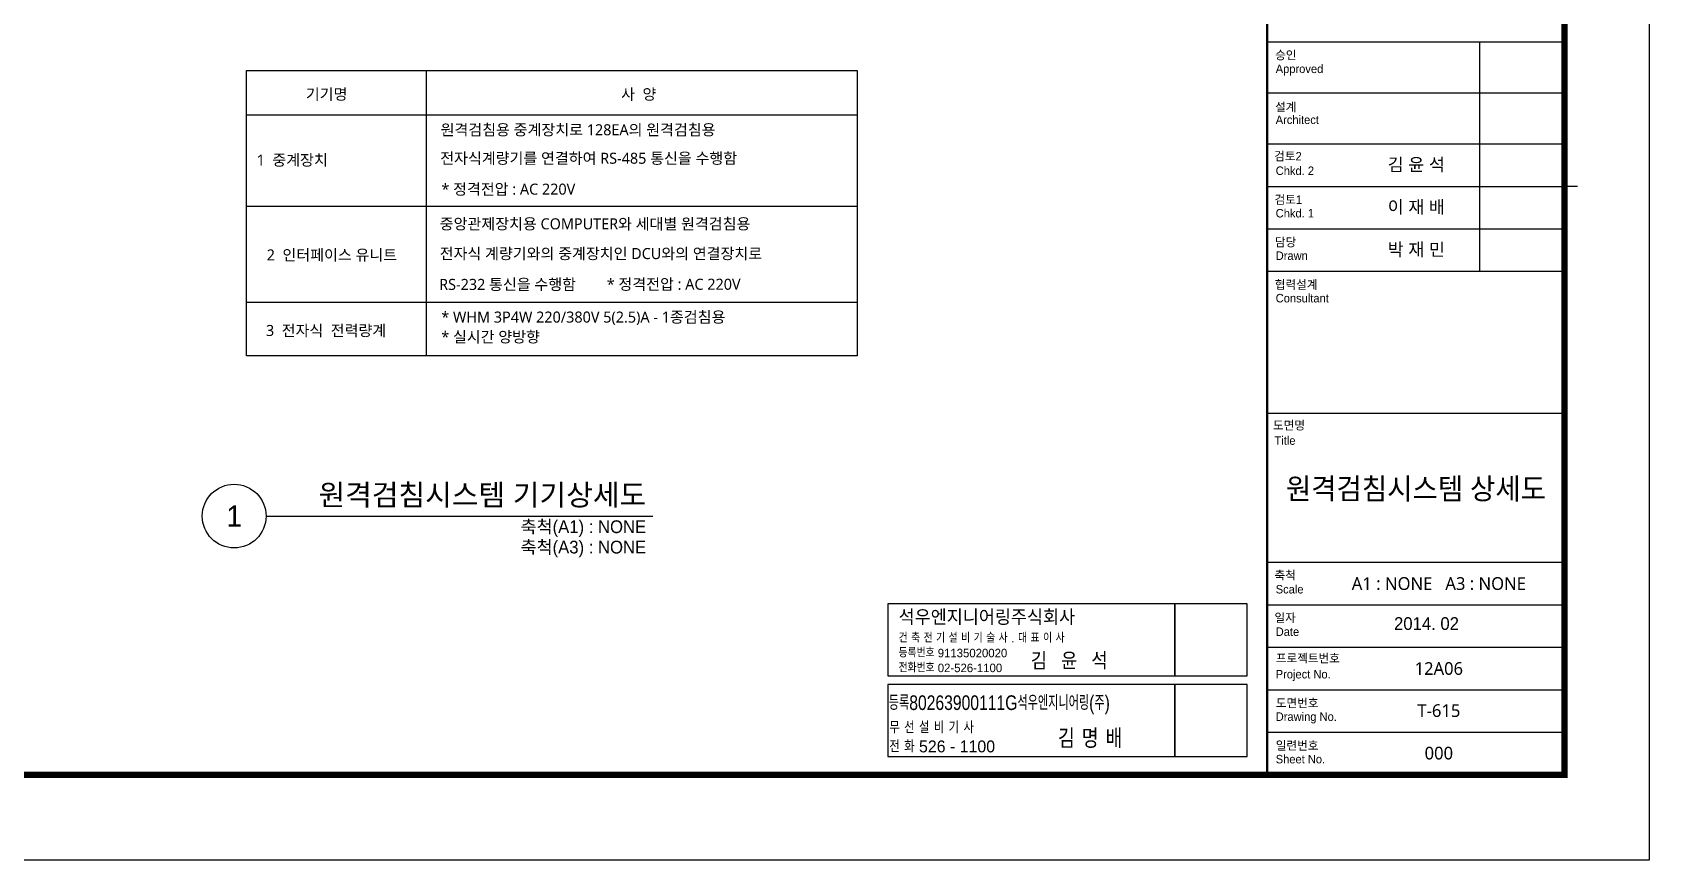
# Model space of a CAD drawing. Header units: millimetres. Extents: x 0 to 210250, y 0 to 148500.
# Drawn here: x 115101 to 210250, y 0 to 48689 of the extents above; entities that cross this region are included whole.
import ezdxf
from ezdxf.enums import TextEntityAlignment as Align

# ---------------------------------------------------------------- set-up
doc = ezdxf.new("R2010")
doc.units = ezdxf.units.MM
doc.header["$LTSCALE"] = 600
doc.layers.get('0').update_dxf_attribs({"linetype": 'CONTINUOUS'})
for name, color, linetype in [('001dmp-FORM', 7, 'CONTINUOUS'), ('003dmp-TIT', 2, 'CONTINUOUS'), ('form', 7, 'CONTINUOUS'), ('원격검침', 3, 'CONTINUOUS')]:
    doc.layers.add(name, color=color, linetype=linetype)
doc.styles.add('GHM1', font='GEM1', dxfattribs={"bigfont": 'GHM1'})
doc.styles.add('HY-18', font='malgun.ttf')
doc.styles.add('SUKWOO', font='malgun.ttf')
doc.styles.add('돋움', font='Dotum.ttf')

# ---------------------------------------------------------------- blocks, each defined once
blk = doc.blocks.new('FORM_ELEC_SUKWOO$0$')
at = {"layer": '001dmp-FORM'}
for p, q in [((144420, 37018), (157881, 37018)), ((154035, 37018), (154035, 26634)), ((144420, 34711), (157881, 34711)), ((144420, 32403), (157881, 32403)), ((144420, 30480), (157881, 30480)), ((158458, 30480), (157881, 30480)), ((144420, 28557), (157881, 28557)), ((144420, 26634), (157881, 26634)), ((157881, 20192), (144420, 20192)), ((144420, 13461), (157881, 13461)), ((144420, 11538), (157881, 11538)), ((144420, 9615), (157881, 9615)), ((144420, 7692), (157881, 7692)), ((144420, 5769), (157881, 5769))]:
    blk.add_line(p, q, dxfattribs=at)
at = {"layer": '001dmp-FORM', "color": 30}
blk.add_lwpolyline([(161727, 114228), (0, 114228), (0, 0), (161727, 0)], close=True, dxfattribs=at)
at = {"layer": '001dmp-FORM', "const_width": 288}
blk.add_lwpolyline([(5769, 3846), (5769, 110382), (157881, 110382), (157881, 3846)], close=True, dxfattribs=at)
at = {"layer": '001dmp-FORM', "const_width": 96.2}
blk.add_lwpolyline([(144420, 3846), (144420, 110382)], dxfattribs=at)
at = {"layer": '001dmp-FORM', "color": 3, "linetype": 'Continuous', "style": '돋움'}
for s, p in [('승인', (144781, 36229)), ('설계', (144775, 33876)), ('검토2', (144737, 31652)), ('검토1', (144755, 29688)), ('담당', (144767, 27761)), ('협력설계', (144767, 25838)), ('도면명', (144683, 19468)), ('축척', (144750, 12681)), ('일자', (144750, 10758)), ('프로젝트번호', (144814, 8925)), ('도면번호', (144810, 6895)), ('일련번호', (144810, 4972))]:
    blk.add_text(s, height=384.6, dxfattribs=at).set_placement(p)
for s, height, p in [('Approved', 384.6, (144805, 35801)), ('Architect', 384.6, (144805, 33494)), ('Chkd. 2', 384.6, (144805, 31187)), ('Chkd. 1', 384.6, (144805, 29264)), ('Drawn', 384.6, (144805, 27341)), ('Consultant', 384.6, (144805, 25418)), ('Title', 384.6, (144751, 18974)), ('Scale', 384.6, (144805, 12243)), ('Date', 384.6, (144805, 10320)), ('Project No.', 384.61, (144805, 8397)), ('Drawing No.', 384.61, (144805, 6474)), ('Sheet No.', 384.6, (144805, 4551))]:
    blk.add_text(s, height=height, dxfattribs=at).set_placement(p, align=Align.MIDDLE_LEFT)
at = {"layer": '001dmp-FORM', "style": '돋움'}
for s, p in [('김 윤 석', (151167, 31468)), ('이 재 배', (151167, 29545)), ('박 재 민', (151167, 27622))]:
    blk.add_text(s, height=576.9, rotation=0.00002, dxfattribs=at).set_placement(p, align=Align.MIDDLE_CENTER)
at = {"layer": '001dmp-FORM', "color": 3, "style": '돋움'}
blk.add_text('2014. 02', height=576.9, rotation=0.00002, dxfattribs=at).set_placement((151629, 10689), align=Align.MIDDLE_CENTER)
blk = doc.blocks.new('FORM_ELEC_SUKWOO')
at = {"layer": '001dmp-FORM'}
blk.add_blockref('FORM_ELEC_SUKWOO$0$', (12, -1), dxfattribs=at)
blk = doc.blocks.new('A$C5DED600C')
at = {"layer": 'form', "color": 1}
blk.add_lwpolyline([(0, 0), (67.5, 0), (67.5, 17), (0, 17)], close=True, dxfattribs=at)
at = {"layer": 'form', "color": 7, "style": 'GHM1'}
for s, height, width, p in [('석우엔지니어링주식회사', 3.6, 1.2, (2.51, 11.96)), ('건 축 전 기 설 비 기 술 사 . 대 표 이 사', 2, 1.1, (2.51, 7.88)), ('김  윤  석', 4, 1.1, (33.61, 1.5))]:
    blk.add_text(s, height=height, dxfattribs=dict(at, width=width)).set_placement(p)
for s, p in [('등록번호 91135020020', (2.51, 4.38)), ('전화번호 02-526-1100', (2.51, 0.88))]:
    blk.add_text(s, height=2, dxfattribs=at).set_placement(p)
blk = doc.blocks.new('A$C4B1C78CA')
at = {"color": 1}
blk.add_lwpolyline([(0, -17), (67.5, -17), (67.5, 0), (0, 0)], close=True, dxfattribs=at)
at = {"layer": 'form', "color": 1}
blk.add_lwpolyline([(67.5, -17), (84.5, -17), (84.5, 0), (67.5, 0)], close=True, dxfattribs=at)
blk.add_lwpolyline([(67.5, -17), (84.5, -17), (84.5, 0), (67.5, 0)], close=True, dxfattribs=at)
at = {"color": 7, "style": 'GHM1', "width": 0.8}
blk.add_text('등록80263900111G석우엔지니어링(주)', height=3.45, dxfattribs=at).set_placement((0.19, -6.03))
at = {"color": 7, "style": 'GHM1'}
for s, height, p in [('무 선 설 비 기 사', 2.8, (0.33, -11.5)), ('김 명 배', 4.5, (40.01, -15)), ('전 화 526 - 1100', 2.8, (0.33, -16))]:
    blk.add_text(s, height=height, dxfattribs=at).set_placement(p)

msp = doc.modelspace()

# ---------------------------------------------------------------- linework, layer by layer
at = {"layer": '003dmp-TIT'}
msp.add_line((128850, 20220), (151612, 20220), dxfattribs=at)
msp.add_circle((126975, 20220), 1875, dxfattribs=at)
at = {"layer": 'form', "color": 1}
for points in [[(182313, 10815), (186563, 10815), (186563, 15065), (182313, 15065)], [(182313, 6065), (186563, 6065), (186563, 10315), (182313, 10315)], [(182313, 6065), (186563, 6065), (186563, 10315), (182313, 10315)]]:
    msp.add_lwpolyline(points, close=True, dxfattribs=at)
at = {"layer": '원격검침', "color": 1}
for p, q in [((138276, 46441, 0), (138276, 29657, 0)), ((127695, 43844, 0), (163624, 43844, 0)), ((127695, 38461, 0), (163624, 38461, 0)), ((163624, 32794, 0), (127695, 32794, 0))]:
    msp.add_line(p, q, dxfattribs=at)
at = {"layer": '원격검침', "color": 3, "elevation": 0}
msp.add_lwpolyline([(127695, 29657), (127695, 46441), (163624, 46441), (163624, 29657)], close=True, dxfattribs=at)

# ---------------------------------------------------------------- block references
at = {"color": 4, "xscale": 1.300026812119423, "yscale": 1.300026812119423, "zscale": 1.300026812119423}
msp.add_blockref('FORM_ELEC_SUKWOO', (-16, 1), dxfattribs=at)
at = {"color": 2, "linetype": 'Continuous', "xscale": 249.9999957759917, "yscale": 249.9999957759917, "zscale": 249.9999957759917}
msp.add_blockref('A$C4B1C78CA', (165438, 10315), dxfattribs=at)
at = {"layer": 'form', "color": 3, "xscale": 249.9999957759917, "yscale": 249.9999957759917, "zscale": 249.9999957759917}
msp.add_blockref('A$C5DED600C', (165438, 10815), dxfattribs=at)

# ---------------------------------------------------------------- texts
at = {"layer": '001dmp-FORM', "color": 3, "style": 'SUKWOO'}
for s, p in [('A1 : NONE   A3 : NONE', (197848, 16250)), ('T-615', (197848, 8772)), ('000', (197848, 6272))]:
    msp.add_text(s, height=750, dxfattribs=at).set_placement(p, align=Align.MIDDLE_CENTER)
msp.add_text('12A06', height=745.8, rotation=0.00002, dxfattribs=at).set_placement((197848, 11250), align=Align.MIDDLE_CENTER)
at = {"layer": '003dmp-TIT', "style": '돋움'}
msp.add_text('원격검침시스템 기기상세도', height=1250, dxfattribs=at).set_placement((151214, 20470), align=Align.BOTTOM_RIGHT)
at = {"layer": '003dmp-TIT', "color": 3, "style": 'SUKWOO', "width": 0.95}
msp.add_text('원격검침시스템 상세도', height=1250, dxfattribs=at).set_placement((196500, 21835), align=Align.MIDDLE_CENTER)
at = {"layer": '003dmp-TIT', "style": '돋움'}
msp.add_text('1', height=1250, dxfattribs=at).set_placement((126975, 20220), align=Align.MIDDLE_CENTER)
at = {"layer": '003dmp-TIT', "color": 3, "style": '돋움'}
for s, p in [('축척(A1) : NONE', (151214, 19970)), ('축척(A3) : NONE', (151214, 18770))]:
    msp.add_text(s, height=750, dxfattribs=at).set_placement(p, align=Align.TOP_RIGHT)
at = {"layer": '원격검침', "color": 7, "style": 'HY-18'}
for s, p in [('기기명', (132414, 45058, 0)), ('사  양', (150777, 45058, 0)), ('1  중계장치', (130391, 41179, 0)), ('2  인터페이스 유니트', (132725, 35595, 0)), ('3  전자식  전력량계', (132383, 31149, 0))]:
    msp.add_text(s, height=650, dxfattribs=at).set_placement(p, align=Align.MIDDLE)
for s, p in [('원격검침용 중계장치로 128EA의 원격검침용', (139120, 42629, 0)), ('전자식계량기를 연결하여 RS-485 통신을 수행함', (139098, 40955, 0)), ('* 정격전압 : AC 220V', (139169, 39136, 0)), ('중앙관제장치용 COMPUTER와 세대별 원격검침용', (139069, 37095, 0)), ('전자식 계량기와의 중계장치인 DCU와의 연결장치로', (139069, 35345, 0)), ('RS-232 통신을 수행함', (139034, 33529, 0)), ('* 정격전압 : AC 220V', (148896, 33539, 0)), ('* WHM 3P4W 220/380V 5(2.5)A - 1종검침용', (139161, 31607, 0)), ('* 실시간 양방향', (139161, 30442, 0))]:
    msp.add_text(s, height=650, dxfattribs=at).set_placement(p)

doc.saveas('drawing.dxf')
